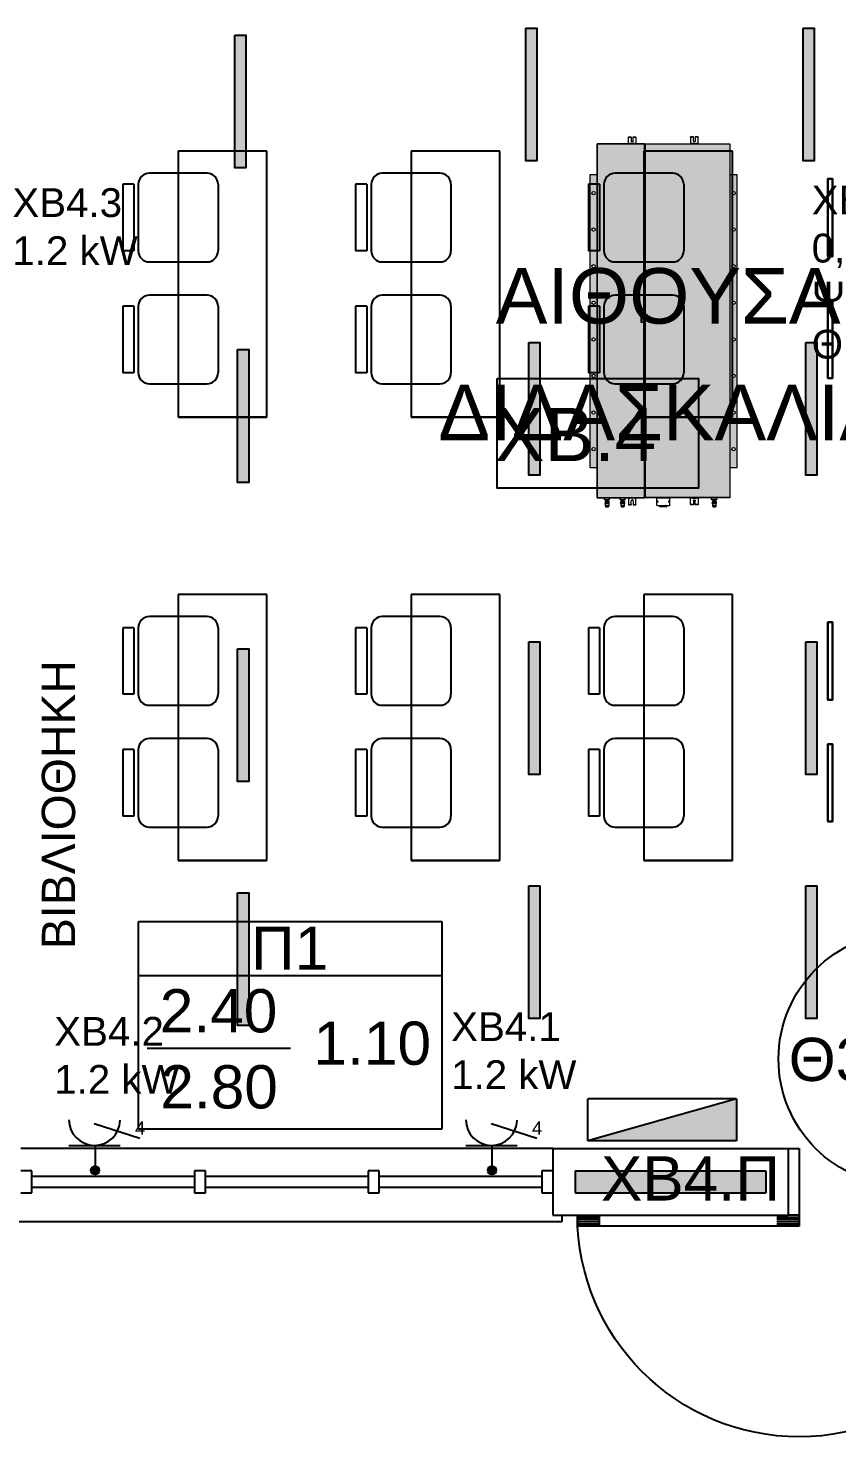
# Model space of a CAD drawing. Header units: metres. Extents: x -11 to 85, y -301 to 135.
# Drawn here: x 37.3 to 40.94, y -37.29 to -30.94 of the extents above; entities that cross this region are included whole.
import ezdxf

# ---------------------------------------------------------------- set-up
doc = ezdxf.new("R2010")
doc.units = ezdxf.units.M
doc.header["$LTSCALE"] = 0.036
for name, color, linetype in [('arxitek borofos', 252, 'Continuous'), ('electext', 20, 'Continuous'), ('hatch color', 252, 'Continuous'), ('HLEK-SYMBOL', 3, 'Continuous'), ('HLEK_FL001_SYMBOLS', 230, 'Continuous'), ('KYKLOFORHTES', 152, 'Continuous')]:
    doc.layers.add(name, color=color, linetype=linetype)
doc.layers.add('axel', color=170, linetype='Continuous', lineweight=0)
doc.styles.add('COMU-N', font='arial.ttf')
doc.styles.get("Standard").update_dxf_attribs({"font": 'arial.ttf'})
doc.styles.add('W4MS2', font='W4MS2.shx')

# ---------------------------------------------------------------- blocks, each defined once
blk = doc.blocks.new('A$C1CE8635E')
for p, q in [((1.4, 0), (0, 0)), ((1.4, 0), (1.45, 0)), ((1.4, 0), (1.4, -0.3)), ((1.45, 0), (1.45, -0.3)), ((2.5, 0), (2.45, 0)), ((2.45, 0), (2.45, -0.3)), ((0, -0.125), (1.4, -0.125)), ((0.16, -0.175), (0.16, -0.125)), ((0.62, -0.175), (0.62, -0.125)), ((0.7, -0.225), (0.7, -0.075)), ((0.78, -0.175), (0.78, -0.125)), ((1.24, -0.175), (1.24, -0.125)), ((0.16, -0.135), (0, -0.135)), ((0.16, -0.145), (0, -0.145)), ((0.16, -0.155), (0, -0.155)), ((0.16, -0.165), (0, -0.165)), ((1.4, -0.175), (0, -0.175)), ((0.78, -0.135), (0.62, -0.135)), ((0.78, -0.145), (0.62, -0.145)), ((0.78, -0.155), (0.62, -0.155)), ((0.78, -0.165), (0.62, -0.165)), ((1.4, -0.135), (1.24, -0.135)), ((1.4, -0.145), (1.24, -0.145)), ((1.4, -0.155), (1.24, -0.155)), ((1.4, -0.165), (1.24, -0.165)), ((1.45, -0.3), (1.45, -0.25)), ((1.4, -0.3), (0, -0.3)), ((1.45, -0.3), (1.4, -0.3)), ((2.45, -0.3), (2.5, -0.3)), ((2.45, -0.3), (2.45, -0.35)), ((2.45, -0.31), (2.55, -0.31)), ((3.35, -0.35), (3.35, -0.3)), ((3.35, -0.31), (3.4499, -0.31)), ((2.45, -0.32), (2.55, -0.32)), ((2.45, -0.33), (2.55, -0.33)), ((2.45, -0.34), (2.55, -0.34)), ((2.45, -0.35), (3.4487, -0.35)), ((3.35, -0.32), (3.4498, -0.32)), ((3.35, -0.33), (3.4495, -0.33)), ((3.35, -0.34), (3.4492, -0.34))]:
    blk.add_line(p, q)
blk.add_arc((2.45, -0.3), 1, 180, 360)
blk = doc.blocks.new('A$C14EC32DB')
for p, q in [((0.3, 2.44), (0.33, 2.44)), ((0.33, 2.44), (0.33, -0.04)), ((0, 2.4), (0, 0)), ((0.1, 2.4), (0.1, 2.35)), ((0.2, 2.35), (0.2, 2.4)), ((0.1, 2.35), (0.2, 2.35)), ((0.125, 2.35), (0.125, 1.6167)), ((0.175, 2.35), (0.175, 1.6167)), ((0.1, 1.6167), (0.1, 1.5667)), ((0.2, 1.6167), (0.1, 1.6167)), ((0.2, 1.5667), (0.2, 1.6167)), ((0.1, 1.5667), (0.2, 1.5667)), ((0.125, 1.5667), (0.125, 0.8333)), ((0.175, 1.5667), (0.175, 0.8333)), ((0.1, 0.8333), (0.1, 0.7833)), ((0.2, 0.8333), (0.1, 0.8333)), ((0.2, 0.7833), (0.2, 0.8333)), ((0.1, 0.7833), (0.2, 0.7833)), ((0.125, 0.7833), (0.125, 0.05)), ((0.175, 0.7833), (0.175, 0.05)), ((0.1, 0.05), (0.1, 0)), ((0.2, 0.05), (0.1, 0.05)), ((0.2, 0), (0.2, 0.05)), ((0.3, -0.04), (0.33, -0.04))]:
    blk.add_line(p, q)
blk = doc.blocks.new('gJ6_a28')
at = {"layer": 'HLEK-SYMBOL', "color": 0, "linetype": 'Continuous'}
for p, q in [((-0.67, 0), (-0.67, 0.19)), ((-0.67, 0.19), (0, 0.19)), ((-0.67, 0), (0, 0.19)), ((0, 0.19), (0, 0)), ((-0.67, 0), (0, 0))]:
    blk.add_line(p, q, dxfattribs=at)
at = {"layer": 'HLEK-SYMBOL', "color": 0}
blk.add_solid([(-0.67, 0.19), (0, 0.19), (-0.67, 0)], dxfattribs=at)
at = {"layer": 'HLEK-SYMBOL', "color": 0, "style": 'W4MS2', "flags": 8}
blk.add_attdef('NODE_NUMBER', (0.018, 0.0914), '', height=0.1, dxfattribs=at)
blk.add_attdef('NODE_NUMBER', (0.018, 0.0914), '', height=0.1, dxfattribs=at)
blk = doc.blocks.new('gJ6_a14')
at = {"linetype": 'Continuous'}
for p, q in [((-0.1176, 0.1119), (0.113, 0.1119)), ((0, 0.1119), (0, 0))]:
    blk.add_line(p, q, dxfattribs=at)
blk.add_arc((-0.0023, 0.2279), 0.1153, 180, 358.95657, dxfattribs=at)
blk = doc.blocks.new('*X1779')
at = {"color": 0}
for p, q in [((15.598, 2.587), (15.737, 2.727)), ((15.598, 2.622), (15.702, 2.727)), ((15.601, 2.607), (15.609, 2.616)), ((15.604, 2.646), (15.605, 2.647)), ((15.605, 2.559), (15.765, 2.719)), ((15.605, 2.577), (15.614, 2.585)), ((15.609, 2.652), (15.618, 2.66)), ((15.611, 2.547), (15.618, 2.554)), ((15.614, 2.621), (15.623, 2.63)), ((15.617, 2.536), (15.789, 2.707)), ((15.618, 2.59), (15.627, 2.599)), ((15.623, 2.665), (15.631, 2.674)), ((15.623, 2.559), (15.631, 2.568)), ((15.627, 2.634), (15.636, 2.643)), ((15.627, 2.528), (15.636, 2.537)), ((15.631, 2.603), (15.64, 2.612)), ((15.633, 2.516), (15.808, 2.691)), ((15.636, 2.678), (15.645, 2.687)), ((15.636, 2.572), (15.645, 2.581)), ((15.64, 2.647), (15.649, 2.656)), ((15.64, 2.541), (15.649, 2.55)), ((15.645, 2.616), (15.654, 2.625)), ((15.645, 2.51), (15.654, 2.519)), ((15.649, 2.691), (15.658, 2.7)), ((15.649, 2.585), (15.658, 2.594)), ((15.653, 2.501), (15.824, 2.672)), ((15.654, 2.66), (15.662, 2.669)), ((15.654, 2.554), (15.662, 2.563)), ((15.658, 2.63), (15.667, 2.638)), ((15.658, 2.523), (15.667, 2.532)), ((15.662, 2.705), (15.671, 2.714)), ((15.662, 2.599), (15.671, 2.607)), ((15.664, 2.494), (15.671, 2.501)), ((15.667, 2.674), (15.676, 2.683)), ((15.667, 2.568), (15.676, 2.577)), ((15.671, 2.643), (15.68, 2.652)), ((15.671, 2.537), (15.68, 2.546)), ((15.676, 2.718), (15.678, 2.721)), ((15.676, 2.489), (15.836, 2.648)), ((15.676, 2.612), (15.685, 2.621)), ((15.676, 2.506), (15.685, 2.515)), ((15.68, 2.687), (15.689, 2.696)), ((15.68, 2.581), (15.689, 2.59)), ((15.685, 2.656), (15.693, 2.665)), ((15.685, 2.55), (15.693, 2.559)), ((15.689, 2.625), (15.698, 2.634)), ((15.689, 2.519), (15.698, 2.528)), ((15.693, 2.7), (15.702, 2.709)), ((15.693, 2.594), (15.702, 2.603)), ((15.693, 2.488), (15.702, 2.497)), ((15.698, 2.669), (15.707, 2.678)), ((15.698, 2.563), (15.707, 2.572)), ((15.702, 2.638), (15.711, 2.647)), ((15.702, 2.532), (15.711, 2.541)), ((15.705, 2.482), (15.843, 2.62)), ((15.707, 2.714), (15.715, 2.722)), ((15.707, 2.607), (15.715, 2.616)), ((15.707, 2.501), (15.715, 2.51)), ((15.711, 2.683), (15.72, 2.691)), ((15.711, 2.577), (15.72, 2.585)), ((15.715, 2.652), (15.724, 2.66)), ((15.715, 2.546), (15.724, 2.554)), ((15.72, 2.727), (15.721, 2.728)), ((15.72, 2.621), (15.729, 2.63)), ((15.72, 2.515), (15.729, 2.523)), ((15.724, 2.696), (15.733, 2.705)), ((15.724, 2.59), (15.733, 2.599)), ((15.724, 2.484), (15.733, 2.493)), ((15.729, 2.665), (15.738, 2.674)), ((15.729, 2.559), (15.738, 2.568)), ((15.733, 2.634), (15.742, 2.643)), ((15.733, 2.528), (15.742, 2.537)), ((15.738, 2.709), (15.746, 2.718)), ((15.738, 2.603), (15.746, 2.612)), ((15.738, 2.497), (15.746, 2.506)), ((15.741, 2.482), (15.842, 2.584)), ((15.742, 2.678), (15.751, 2.687)), ((15.742, 2.572), (15.751, 2.581)), ((15.746, 2.647), (15.755, 2.656)), ((15.746, 2.541), (15.755, 2.55)), ((15.751, 2.722), (15.752, 2.724)), ((15.751, 2.616), (15.76, 2.625)), ((15.751, 2.51), (15.76, 2.519)), ((15.755, 2.691), (15.764, 2.7)), ((15.755, 2.585), (15.764, 2.594)), ((15.76, 2.66), (15.768, 2.669)), ((15.76, 2.554), (15.768, 2.563)), ((15.764, 2.63), (15.773, 2.638)), ((15.764, 2.523), (15.773, 2.532)), ((15.768, 2.705), (15.777, 2.714)), ((15.768, 2.599), (15.777, 2.607)), ((15.768, 2.493), (15.777, 2.501)), ((15.773, 2.674), (15.782, 2.683)), ((15.773, 2.568), (15.782, 2.577)), ((15.777, 2.643), (15.786, 2.652)), ((15.777, 2.537), (15.786, 2.546)), ((15.782, 2.612), (15.791, 2.621)), ((15.782, 2.506), (15.791, 2.515)), ((15.786, 2.687), (15.795, 2.696)), ((15.786, 2.581), (15.795, 2.59)), ((15.791, 2.656), (15.799, 2.665)), ((15.791, 2.55), (15.799, 2.559)), ((15.795, 2.625), (15.804, 2.634)), ((15.795, 2.519), (15.804, 2.528)), ((15.799, 2.594), (15.808, 2.603)), ((15.804, 2.669), (15.813, 2.678)), ((15.804, 2.563), (15.813, 2.572)), ((15.808, 2.638), (15.817, 2.647)), ((15.808, 2.532), (15.817, 2.541)), ((15.813, 2.607), (15.822, 2.616)), ((15.817, 2.577), (15.826, 2.585)), ((15.822, 2.652), (15.83, 2.66)), ((15.822, 2.546), (15.83, 2.554)), ((15.826, 2.621), (15.835, 2.63)), ((15.83, 2.59), (15.839, 2.599)), ((15.835, 2.559), (15.835, 2.56)), ((15.839, 2.634), (15.84, 2.635)), ((15.844, 2.603), (15.844, 2.603))]:
    blk.add_line(p, q, dxfattribs=at)
blk = doc.blocks.new('GJ6_A78')
at = {"layer": 'HLEK-SYMBOL', "color": 0, "linetype": 'Continuous'}
blk.add_circle((0, 0), 0.0989, dxfattribs=at)
at = {"layer": 'HLEK-SYMBOL', "color": 0, "xscale": 0.8, "yscale": 0.8, "zscale": 0.8}
blk.add_blockref('*X1779', (-12.576, -2.084), dxfattribs=at)
blk = doc.blocks.new('priza')
at = {"layer": 'HLEK_FL001_SYMBOLS', "rotation": 180}
blk.add_blockref('gJ6_a14', (87.4, -100.4952), dxfattribs=at)
at = {"layer": 'HLEK_FL001_SYMBOLS', "xscale": 0.1951472641207488, "yscale": 0.1951472641207488, "zscale": 0.1951472641207488}
blk.add_blockref('GJ6_A78', (87.4, -100.4953), dxfattribs=at)
blk = doc.blocks.new('priza tetrapli')
at = {"layer": 'HLEK_FL001_SYMBOLS', "ltscale": 5}
blk.add_line((444.1264, -18.901), (444.3314, -18.9664), dxfattribs=at)
at = {"layer": 'HLEK_FL001_SYMBOLS', "rotation": 180}
blk.add_blockref('priza', (531.5297, -119.6074), dxfattribs=at)
at = {"layer": 'HLEK_FL001_SYMBOLS', "ltscale": 5}
blk.add_text('4', height=0.06, dxfattribs=at).set_placement((444.3099, -18.9515))
blk = doc.blocks.new('led 23W')
at = {"layer": 'hatch color'}
blk.add_hatch(color=181, dxfattribs=at).paths.add_polyline_path([(101.2388, -6.7734), (101.2388, -6.7234), (101.8376, -6.7234), (101.8376, -6.7734)])
at = {"layer": 'HLEK_FL001_SYMBOLS'}
blk.add_lwpolyline([(101.2388, -6.7734), (101.2388, -6.7234), (101.8376, -6.7234), (101.8376, -6.7734)], close=True, dxfattribs=at)
blk = doc.blocks.new('A$C5A126718')
at = {"layer": 'axel'}
for p, q in [((-0.0317, 0.0343), (-0.0317, 0.0321)), ((-0.0301, 0.0343), (-0.0317, 0.0343)), ((-0.0317, 0.0321), (-0.0317, 0.0236)), ((-0.0317, 0.0321), (-0.0301, 0.0321)), ((-0.0317, 0.0236), (-0.0301, 0.0236)), ((-0.0317, 0.0236), (-0.0317, 0.0214)), ((-0.0301, 0.0214), (-0.0317, 0.0214)), ((-0.0301, 0.0129), (-0.0317, 0.0129)), ((-0.0317, 0.0129), (-0.0317, 0.0107)), ((-0.0317, 0.0107), (-0.0301, 0.0107)), ((-0.0317, 0.0107), (-0.0317, 0.0021)), ((-0.0317, 0.0021), (-0.0301, 0.0021)), ((-0.0317, 0.0021), (-0.0317, 0)), ((-0.0301, 0), (-0.0317, 0)), ((-0.0012, 0.0343), (-0.0301, 0.0343)), ((-0.0301, 0.0343), (-0.0301, 0.0321)), ((-0.0301, 0.0321), (-0.0301, 0.0236)), ((-0.0301, 0.0236), (-0.0301, 0.0214)), ((-0.0301, 0.0214), (-0.0131, 0.0214)), ((-0.0301, 0.0129), (-0.0301, 0.0107)), ((-0.0131, 0.0129), (-0.0301, 0.0129)), ((-0.0301, 0.0107), (-0.0301, 0.0021)), ((-0.0301, 0.0021), (-0.0301, 0)), ((-0.0301, 0), (-0.0012, 0)), ((-0.0012, 0.0343), (0, 0.0343)), ((-0.0012, 0.0343), (-0.0012, 0.033)), ((-0.0012, 0.033), (-0.0012, 0.03)), ((-0.0012, 0.03), (-0.0012, 0.0271)), ((-0.0012, 0.0271), (0, 0.0271)), ((-0.0012, 0.027), (-0.0012, 0.0271)), ((-0.0012, 0.0073), (-0.0012, 0.027)), ((-0.0012, 0.0071), (-0.0012, 0.0073)), ((-0.0012, 0.0071), (0, 0.0071)), ((-0.0012, 0.0071), (-0.0012, 0.0043)), ((-0.0012, 0.0043), (-0.0012, 0.0013)), ((-0.0012, 0.0013), (-0.0012, 0)), ((-0.0012, 0), (0, 0)), ((0.0004, 0.0271), (0.0004, 0.0343)), ((0.0004, 0.0271), (0.0004, 0.0343)), ((0.0004, 0.0211), (0.0004, 0.0271)), ((0.0004, 0.0211), (0.0004, 0.0271)), ((0.0004, 0.0207), (0.0004, 0.0211)), ((0.0004, 0.0207), (0.0004, 0.0211)), ((0.0004, 0.0186), (0.0004, 0.0207)), ((0.0004, 0.0186), (0.0004, 0.0207)), ((0.0004, 0.0157), (0.0004, 0.0186)), ((0.0004, 0.0157), (0.0004, 0.0186)), ((0.0004, 0.0136), (0.0004, 0.0157)), ((0.0004, 0.0136), (0.0004, 0.0157)), ((0.0004, 0.0132), (0.0004, 0.0136)), ((0.0004, 0.0132), (0.0004, 0.0136)), ((0.0004, 0.0071), (0.0004, 0.0132)), ((0.0004, 0.0071), (0.0004, 0.0132)), ((0.0004, 0), (0.0004, 0.0071)), ((0.0004, 0), (0.0004, 0.0071))]:
    blk.add_line(p, q, dxfattribs=at)
blk.add_arc((-0.0131, 0.0171), 0.00429, 270, 90, dxfattribs=at)
blk = doc.blocks.new('A$C3A54651E')
at = {"layer": 'axel'}
for p, q in [((0.0091, 0.0228), (0, 0.0228)), ((0, 0.0228), (0, 0)), ((0.0091, 0), (0, 0)), ((0.0091, 0), (0.0091, 0.0228)), ((0.0091, 0.0171), (0.0162, 0.0171)), ((0.0091, 0.0057), (0.0162, 0.0057)), ((0.0162, 0.019), (0.0166, 0.0193)), ((0.0162, 0.0038), (0.0162, 0.019)), ((0.0162, 0.0038), (0.0166, 0.0035)), ((0.0166, 0.0035), (0.0166, 0.0193)), ((0.0166, 0.0193), (0.0184, 0.0193)), ((0.0166, 0.0035), (0.0184, 0.0035)), ((0.0184, 0.02), (0.0184, 0.0199)), ((0.0184, 0.02), (0.0184, 0.02)), ((0.0184, 0.0199), (0.0184, 0.0193)), ((0.0184, 0.0193), (0.0184, 0.0153)), ((0.0184, 0.0153), (0.0184, 0.0067)), ((0.0184, 0.0067), (0.0184, 0.0035)), ((0.0184, 0.0035), (0.0184, 0.0028)), ((0.0184, 0.0028), (0.0184, 0.0028)), ((0.0191, 0.0202), (0.0254, 0.0202)), ((0.0191, 0.0197), (0.0254, 0.0197)), ((0.0191, 0.0109), (0.0254, 0.0109)), ((0.0191, 0.0026), (0.0254, 0.0026)), ((0.0262, 0.0199), (0.0262, 0.02)), ((0.0262, 0.02), (0.0262, 0.02)), ((0.0262, 0.0182), (0.0262, 0.0199)), ((0.0262, 0.0153), (0.0262, 0.0182)), ((0.0262, 0.0182), (0.0284, 0.0182)), ((0.0262, 0.0067), (0.0262, 0.0153)), ((0.0262, 0.0046), (0.0262, 0.0067)), ((0.0262, 0.0028), (0.0262, 0.0046)), ((0.0262, 0.0046), (0.0284, 0.0046)), ((0.0262, 0.0028), (0.0262, 0.0028)), ((0.0284, 0.0193), (0.037, 0.0193)), ((0.0284, 0.0182), (0.0284, 0.0193)), ((0.0284, 0.0046), (0.0284, 0.0182)), ((0.0284, 0.0035), (0.0284, 0.0046)), ((0.0284, 0.0035), (0.037, 0.0035)), ((0.037, 0.0035), (0.037, 0.0193)), ((0.0373, 0.019), (0.037, 0.0193)), ((0.0373, 0.0037), (0.037, 0.0035)), ((0.0373, 0.0182), (0.0373, 0.019)), ((0.0373, 0.0046), (0.0373, 0.0182)), ((0.0373, 0.0182), (0.0403, 0.0182)), ((0.0373, 0.0037), (0.0373, 0.0046)), ((0.0373, 0.0046), (0.0403, 0.0046)), ((0.0403, 0.0046), (0.0403, 0.0182)), ((0.0423, 0.0162), (0.0403, 0.0182)), ((0.0423, 0.0066), (0.0403, 0.0046)), ((0.0423, 0.0066), (0.0423, 0.0162))]:
    blk.add_line(p, q, dxfattribs=at)
for points in [[(0.0191, 0.0202, 0.004311), (0.019, 0.0202, 0.005535), (0.0188, 0.0202, 0.007292), (0.0187, 0.0201, 0.009929), (0.0186, 0.0201), (0.0186, 0.0201, 0.019665), (0.0185, 0.02, 0.032685), (0.0184, 0.02, 0.060642), (0.0184, 0.02), (0.0184, 0.02)], [(0.0184, 0.0199, 0.159929), (0.0184, 0.0199, 0.090191), (0.0184, 0.0199, 0.0462), (0.0184, 0.0199, 0.02623), (0.0185, 0.0198), (0.0186, 0.0198, 0.013719), (0.0187, 0.0198, 0.009481), (0.0188, 0.0198, 0.006867), (0.0189, 0.0197, 0.005151), (0.0191, 0.0197)], [(0.0191, 0.0197, 0.015295), (0.0188, 0.0186, 0.017604), (0.0186, 0.0175), (0.0185, 0.0169, 0.02245), (0.0184, 0.0158), (0.0184, 0.0153)], [(0.0184, 0.0153, 0.023182), (0.0184, 0.0142, 0.022013), (0.0186, 0.0131), (0.0187, 0.0125, 0.017076), (0.0189, 0.0114), (0.0191, 0.0109)], [(0.0191, 0.0109, 0.016103), (0.0188, 0.0098, 0.018613), (0.0186, 0.0088), (0.0185, 0.0083, 0.023826), (0.0184, 0.0072), (0.0184, 0.0067)], [(0.0184, 0.0067, 0.024647), (0.0184, 0.0057, 0.023359), (0.0186, 0.0046), (0.0187, 0.0041, 0.018023), (0.0189, 0.0031), (0.0191, 0.0026)], [(0.0191, 0.0026, -0.004311), (0.019, 0.0026, -0.005535), (0.0188, 0.0026, -0.007292), (0.0187, 0.0027, -0.009929), (0.0186, 0.0027), (0.0186, 0.0027, -0.019665), (0.0185, 0.0027, -0.032685), (0.0184, 0.0028, -0.060642), (0.0184, 0.0028), (0.0184, 0.0028)], [(0.0262, 0.02, 0.102242), (0.0262, 0.02, 0.051435), (0.0261, 0.02, 0.028507), (0.0261, 0.0201, 0.01755), (0.026, 0.0201), (0.0259, 0.0201, 0.009159), (0.0258, 0.0201, 0.006785), (0.0257, 0.0202, 0.005184), (0.0255, 0.0202), (0.0254, 0.0202)], [(0.0254, 0.0197, 0.004812), (0.0256, 0.0197, 0.00636), (0.0258, 0.0198, 0.008685), (0.0259, 0.0198, 0.012384), (0.026, 0.0198), (0.0261, 0.0198, 0.023143), (0.0261, 0.0199, 0.039656), (0.0262, 0.0199, 0.07579), (0.0262, 0.0199, 0.144125), (0.0262, 0.0199)], [(0.0262, 0.0153, 0.023214), (0.0262, 0.0164, 0.02204), (0.026, 0.0175), (0.0259, 0.018, 0.017046), (0.0256, 0.0191), (0.0254, 0.0197)], [(0.0254, 0.0109, 0.01528), (0.0258, 0.012, 0.017585), (0.026, 0.013), (0.0261, 0.0136, 0.022468), (0.0262, 0.0147), (0.0262, 0.0153)], [(0.0262, 0.0067, 0.024685), (0.0262, 0.0078, 0.023392), (0.026, 0.0088), (0.0259, 0.0093, 0.017988), (0.0256, 0.0103), (0.0254, 0.0109)], [(0.0254, 0.0026, 0.016073), (0.0258, 0.0036, 0.018575), (0.026, 0.0046), (0.0261, 0.0052, 0.023861), (0.0262, 0.0062), (0.0262, 0.0067)], [(0.0262, 0.0028, -0.102242), (0.0262, 0.0028, -0.051435), (0.0261, 0.0028, -0.028507), (0.0261, 0.0027, -0.01755), (0.026, 0.0027), (0.0259, 0.0027, -0.009159), (0.0258, 0.0026, -0.006785), (0.0257, 0.0026, -0.005184), (0.0255, 0.0026), (0.0254, 0.0026)]]:
    blk.add_lwpolyline(points, format="xyb", dxfattribs=at)
blk = doc.blocks.new('A$C531E15D6')
at = {"layer": 'axel'}
for p, q in [((-0.0003, 0.0241), (-0.0003, -0.0359)), ((-0.0003, 0.0241), (0.0009, 0.0241)), ((-0.0003, 0.0134), (0, 0.0134)), ((-0.0003, 0.0113), (0, 0.0113)), ((-0.0003, 0.0066), (-0.0003, 0.0031)), ((-0.0003, 0.0066), (-0.0003, 0.0031)), ((0, 0.0059), (-0.0003, 0.0059)), ((-0.0003, 0.0031), (-0.0003, -0.0276)), ((0.0021, 0.0241), (0, 0.022)), ((0, 0.0059), (0, 0.022)), ((0, -0.0059), (0, 0.0059)), ((0, -0.0059), (0, 0.0059)), ((0.0012, 0.0241), (0.0009, 0.0241)), ((0.0012, 0.0241), (0.0009, 0.0241)), ((0.0012, 0.0241), (0.0021, 0.0241)), ((0.0021, 0.0241), (0.0321, 0.0241)), ((0.0021, 0.0241), (0.0321, 0.0241)), ((0.0321, 0.0241), (0.0343, 0.022)), ((0.0343, 0.022), (0.0343, 0.0134)), ((0.0343, 0.022), (0.0343, 0.0134)), ((0.0343, 0.0134), (0.0343, -0.0251)), ((0.0343, 0.0134), (0.0343, -0.0251)), ((0.038, 0.0127), (0.0343, 0.0128)), ((0.0347, 0.0056), (0.0343, 0.0056)), ((0.0347, 0.0056), (0.0347, -0.0059)), ((0.0357, 0.0099), (0.0357, 0.0045)), ((0.04, 0.0099), (0.0357, 0.0099)), ((0.0357, 0.0045), (0.0357, 0.0038)), ((0.0357, 0.0045), (0.0357, 0.0038)), ((0.0357, 0.0038), (0.0357, -0.0059)), ((0.0357, 0.0038), (0.0357, -0.0059)), ((0.038, 0.0127), (0.038, 0.0099)), ((0.04, 0.0099), (0.04, -0.0059)), ((0, -0.0176), (-0.0003, -0.0176)), ((-0.0003, -0.023), (0, -0.023)), ((-0.0003, -0.0251), (0, -0.0251)), ((-0.0003, -0.0276), (-0.0003, -0.0312)), ((-0.0003, -0.0276), (-0.0003, -0.0312)), ((-0.0003, -0.0359), (0.0021, -0.0359)), ((0, -0.0176), (0, -0.0059)), ((0, -0.0176), (0, -0.0059)), ((0, -0.0337), (0, -0.0176)), ((0.0021, -0.0359), (0, -0.0337)), ((0.0321, -0.0359), (0.0021, -0.0359)), ((0.0321, -0.0359), (0.0021, -0.0359)), ((0.0343, -0.0337), (0.0321, -0.0359)), ((0.0347, -0.0173), (0.0343, -0.0173)), ((0.038, -0.0244), (0.0343, -0.0245)), ((0.0343, -0.0251), (0.0343, -0.0337)), ((0.0343, -0.0251), (0.0343, -0.0337)), ((0.0347, -0.0059), (0.0347, -0.0173)), ((0.0357, -0.0059), (0.0357, -0.0155)), ((0.0357, -0.0059), (0.0357, -0.0155)), ((0.0357, -0.0155), (0.0357, -0.0162)), ((0.0357, -0.0155), (0.0357, -0.0162)), ((0.0357, -0.0162), (0.0357, -0.0216)), ((0.04, -0.0216), (0.0357, -0.0216)), ((0.038, -0.0244), (0.038, -0.0216)), ((0.04, -0.0059), (0.04, -0.0216))]:
    blk.add_line(p, q, dxfattribs=at)
for centre, radius in [((0.0171, 0.0199), 0.00214), ((0.0171, 0.0199), 0.00111), ((0.0171, -0.0316), 0.00214), ((0.0171, -0.0316), 0.00111)]:
    blk.add_circle(centre, radius, dxfattribs=at)
for centre, radius, start, end in [((0.0321, 0.022), 0.00214, 0, 90), ((0.0346, 0.0045), 0.00107, 0, 89.54164), ((0.0321, -0.0337), 0.00214, 270, 0), ((0.0346, -0.0162), 0.00107, 270.45836, 0)]:
    blk.add_arc(centre, radius, start, end, dxfattribs=at)
blk = doc.blocks.new('FCU 10 KANALATO')
at = {"layer": 'axel'}
h = blk.add_hatch(color=211, dxfattribs=at)
h.paths.add_polyline_path([(47988.1338, 13560.164), (47988.1338, 13560.197), (47986.8138, 13560.197), (47986.8138, 13560.164)])
h.paths.add_polyline_path([(47987.5563, 13560.1878, -1), (47987.5563, 13560.1731, -1)], flags=16)
h.paths.add_polyline_path([(47987.3913, 13560.1731, -1), (47987.3913, 13560.1878, -1)], flags=16)
h.paths.add_polyline_path([(47987.7213, 13560.1878, -1), (47987.7213, 13560.1731, -1)], flags=16)
h.paths.add_polyline_path([(47987.2263, 13560.1731, -1), (47987.2263, 13560.1878, -1)], flags=16)
h.paths.add_polyline_path([(47987.8863, 13560.1878, -1), (47987.8863, 13560.1731, -1)], flags=16)
h.paths.add_polyline_path([(47987.0613, 13560.1731, -1), (47987.0613, 13560.1878, -1)], flags=16)
h.paths.add_polyline_path([(47988.0513, 13560.1878, -1), (47988.0513, 13560.1731, -1)], flags=16)
h.paths.add_polyline_path([(47986.8963, 13560.1731, -1), (47986.8963, 13560.1878, -1)], flags=16)
for color, points in [(150, [(47986.6743, 13560.1633), (47986.6743, 13560.0206), (47986.6751, 13560.0206), (47986.6751, 13560.0135), (47986.6751, 13560.0074), (47986.6751, 13560.007), (47986.6751, 13560.002), (47986.6751, 13559.9935), (47986.6751, 13559.9863), (47986.6743, 13559.9863), (47986.6743, 13559.782), (47987.7792, 13559.782), (47988.2671, 13559.782), (47988.2671, 13559.782), (47988.2704, 13559.782), (47988.2704, 13560.1633)]), (151, [(47988.2705, 13559.5646), (47988.2705, 13559.5982), (47988.2705, 13559.5982), (47988.2705, 13559.621), (47988.2705, 13559.621), (47988.2705, 13559.6682), (47988.2705, 13559.6682), (47988.2705, 13559.691), (47988.2705, 13559.691), (47988.2705, 13559.7061), (47988.2705, 13559.7061), (47988.2705, 13559.7132), (47988.2705, 13559.7193), (47988.2705, 13559.7196), (47988.2705, 13559.7246), (47988.2705, 13559.7332), (47988.2705, 13559.7403), (47988.2705, 13559.7403), (47988.2705, 13559.7785), (47987.4805, 13559.7785), (47987.4805, 13559.7638), (47987.4362, 13559.7638), (47987.4362, 13559.7785), (47986.6743, 13559.7785), (47986.6743, 13559.7403), (47986.6751, 13559.7403), (47986.6751, 13559.7332), (47986.6751, 13559.7271), (47986.6751, 13559.7218), (47986.6751, 13559.7193), (47986.6751, 13559.7132), (47986.6751, 13559.7061), (47986.6743, 13559.7061), (47986.6743, 13559.5646)])]:
    blk.add_hatch(color=color, dxfattribs=at).paths.add_polyline_path(points)
h = blk.add_hatch(color=211, dxfattribs=at)
h.paths.add_polyline_path([(47988.1338, 13559.5327), (47988.1338, 13559.5657), (47986.8138, 13559.5657), (47986.8138, 13559.5327)])
h.paths.add_polyline_path([(47987.5563, 13559.5565, -1), (47987.5563, 13559.5418, -1)], flags=16)
h.paths.add_polyline_path([(47987.3913, 13559.5418, -1), (47987.3913, 13559.5565, -1)], flags=16)
h.paths.add_polyline_path([(47987.7213, 13559.5565, -1), (47987.7213, 13559.5418, -1)], flags=16)
h.paths.add_polyline_path([(47987.2263, 13559.5418, -1), (47987.2263, 13559.5565, -1)], flags=16)
h.paths.add_polyline_path([(47987.8863, 13559.5565, -1), (47987.8863, 13559.5418, -1)], flags=16)
h.paths.add_polyline_path([(47987.0613, 13559.5418, -1), (47987.0613, 13559.5565, -1)], flags=16)
h.paths.add_polyline_path([(47988.0513, 13559.5565, -1), (47988.0513, 13559.5418, -1)], flags=16)
h.paths.add_polyline_path([(47986.8963, 13559.5418, -1), (47986.8963, 13559.5565, -1)], flags=16)
for p, q in [((47986.6743, 13559.782), (47987.7792, 13559.782)), ((47986.6743, 13559.7804), (47987.7792, 13559.7804)), ((47986.6743, 13559.78), (47987.7816, 13559.78)), ((47987.7349, 13559.7785), (47986.6743, 13559.7785)), ((47987.4362, 13559.7785), (47987.4362, 13559.78)), ((47987.4362, 13559.7638), (47987.4362, 13559.7785)), ((47987.4362, 13559.766), (47987.4805, 13559.766)), ((47987.4805, 13559.7638), (47987.4362, 13559.7638)), ((47987.4805, 13559.7785), (47987.4805, 13559.78)), ((47987.4805, 13559.7785), (47987.4805, 13559.7638)), ((47988.2705, 13559.7785), (47987.7329, 13559.7785)), ((47987.7792, 13559.782), (47988.2671, 13559.782)), ((47987.7792, 13559.7804), (47988.2705, 13559.7804)), ((47987.7792, 13559.78), (47988.2705, 13559.78))]:
    blk.add_line(p, q, dxfattribs=at)
at = {"layer": 'axel', "linetype": 'Continuous'}
for points in [[(47986.8138, 13560.164), (47988.1338, 13560.164), (47988.1338, 13560.197), (47986.8138, 13560.197)], [(47986.8138, 13559.5327), (47988.1338, 13559.5327), (47988.1338, 13559.5657), (47986.8138, 13559.5657)]]:
    blk.add_lwpolyline(points, close=True, dxfattribs=at)
at = {"layer": 'axel'}
for points in [[(47986.6743, 13560.1633), (47988.2704, 13560.1633), (47988.2704, 13559.782), (47986.6743, 13559.782)], [(47986.6743, 13560.1633), (47988.2705, 13560.1633), (47988.2705, 13559.5646), (47986.6743, 13559.5646)], [(47986.6743, 13559.5646), (47988.2705, 13559.5646), (47988.2705, 13559.7785), (47986.6743, 13559.7785)]]:
    blk.add_lwpolyline(points, close=True, dxfattribs=at)
at = {"layer": 'axel', "linetype": 'Continuous'}
for centre in [(47986.8963, 13560.1805), (47987.0613, 13560.1805), (47987.2263, 13560.1805), (47987.3913, 13560.1805), (47987.5563, 13560.1805), (47987.7213, 13560.1805), (47987.8863, 13560.1805), (47988.0513, 13560.1805), (47986.8963, 13559.5492), (47987.0613, 13559.5492), (47987.2263, 13559.5492), (47987.3913, 13559.5492), (47987.5563, 13559.5492), (47987.7213, 13559.5492), (47987.8863, 13559.5492), (47988.0513, 13559.5492)]:
    blk.add_circle(centre, 0.00739, dxfattribs=at)
at = {"layer": 'axel'}
blk.add_circle((47987.4583, 13559.7731), 0.00111, dxfattribs=at)
at = {"xscale": -1, "rotation": 180}
for name, p in [('A$C3A54651E', (47988.2705, 13560.1043)), ('A$C531E15D6', (47988.2708, 13559.8575)), ('A$C5A126718', (47986.6746, 13559.7403)), ('A$C3A54651E', (47988.2705, 13559.691)), ('A$C3A54651E', (47988.2705, 13559.621))]:
    blk.add_blockref(name, p, dxfattribs=at)
blk.add_blockref('A$C5A126718', (47986.6746, 13559.9863))
at = {"xscale": -1}
blk.add_blockref('A$C5A126718', (47988.271, 13559.9863), dxfattribs=at)
at = {"rotation": 180}
blk.add_blockref('A$C5A126718', (47988.271, 13559.7403), dxfattribs=at)

msp = doc.modelspace()

# ---------------------------------------------------------------- hatches: boundary and pattern name
at = {"layer": 'arxitek borofos'}
msp.add_hatch(color=256, dxfattribs=at).paths.add_polyline_path([(40.6237, -36.093), (39.7637, -36.093), (39.7637, -36.193), (40.6237, -36.193)])

# ---------------------------------------------------------------- linework, layer by layer
for p, q in [((38.3737, -31.493), (37.9737, -31.493)), ((37.9737, -31.493), (37.9737, -32.693)), ((38.3737, -32.693), (38.3737, -31.493)), ((39.4237, -31.493), (39.0237, -31.493)), ((39.0237, -31.493), (39.0237, -32.693)), ((39.4237, -32.693), (39.4237, -31.493)), ((40.4737, -31.493), (40.0737, -31.493)), ((40.0737, -31.493), (40.0737, -32.693)), ((40.4737, -32.693), (40.4737, -31.493)), ((37.7237, -31.643), (37.7237, -31.943)), ((37.7737, -31.643), (37.7237, -31.643)), ((37.7737, -31.643), (37.7737, -31.943)), ((37.7937, -31.643), (37.7937, -31.943)), ((38.1037, -31.593), (37.8437, -31.593)), ((38.1537, -31.643), (38.1537, -31.943)), ((38.7737, -31.643), (38.7737, -31.943)), ((38.8237, -31.643), (38.7737, -31.643)), ((38.8237, -31.643), (38.8237, -31.943)), ((38.8437, -31.643), (38.8437, -31.943)), ((39.1537, -31.593), (38.8937, -31.593)), ((39.2037, -31.643), (39.2037, -31.943)), ((39.8237, -31.643), (39.8237, -31.943)), ((39.8737, -31.643), (39.8237, -31.643)), ((39.8737, -31.643), (39.8737, -31.943)), ((39.8937, -31.643), (39.8937, -31.943)), ((40.2037, -31.593), (39.9437, -31.593)), ((40.2537, -31.643), (40.2537, -31.943)), ((40.9237, -31.643), (40.9237, -31.943)), ((37.7737, -31.943), (37.7237, -31.943)), ((38.8237, -31.943), (38.7737, -31.943)), ((39.8737, -31.943), (39.8237, -31.943)), ((37.8437, -31.993), (38.1037, -31.993)), ((38.8937, -31.993), (39.1537, -31.993)), ((39.9437, -31.993), (40.2037, -31.993)), ((38.1037, -32.143), (37.8437, -32.143)), ((39.1537, -32.143), (38.8937, -32.143)), ((40.2037, -32.143), (39.9437, -32.143)), ((37.7237, -32.193), (37.7237, -32.493)), ((37.7737, -32.193), (37.7237, -32.193)), ((37.7737, -32.193), (37.7737, -32.493)), ((37.7937, -32.193), (37.7937, -32.493)), ((38.1537, -32.193), (38.1537, -32.493)), ((38.7737, -32.193), (38.7737, -32.493)), ((38.8237, -32.193), (38.7737, -32.193)), ((38.8237, -32.193), (38.8237, -32.493)), ((38.8437, -32.193), (38.8437, -32.493)), ((39.2037, -32.193), (39.2037, -32.493)), ((39.8237, -32.193), (39.8237, -32.493)), ((39.8737, -32.193), (39.8237, -32.193)), ((39.8737, -32.193), (39.8737, -32.493)), ((39.8937, -32.193), (39.8937, -32.493)), ((40.2537, -32.193), (40.2537, -32.493)), ((40.9237, -32.193), (40.9237, -32.493)), ((37.7737, -32.493), (37.7237, -32.493)), ((38.8237, -32.493), (38.7737, -32.493)), ((39.8737, -32.493), (39.8237, -32.493)), ((37.8437, -32.543), (38.1037, -32.543)), ((38.8937, -32.543), (39.1537, -32.543)), ((39.9437, -32.543), (40.2037, -32.543)), ((38.3737, -32.693), (37.9737, -32.693)), ((37.9737, -32.693), (38.3737, -32.693)), ((39.4237, -32.693), (39.0237, -32.693)), ((39.0237, -32.693), (39.4237, -32.693)), ((40.4737, -32.693), (40.0737, -32.693)), ((40.0737, -32.693), (40.4737, -32.693)), ((38.3737, -33.493), (37.9737, -33.493)), ((37.9737, -33.493), (37.9737, -34.693)), ((38.3737, -34.693), (38.3737, -33.493)), ((39.4237, -33.493), (39.0237, -33.493)), ((39.0237, -33.493), (39.0237, -34.693)), ((39.4237, -34.693), (39.4237, -33.493)), ((40.4737, -33.493), (40.0737, -33.493)), ((40.0737, -33.493), (40.0737, -34.693)), ((40.4737, -34.693), (40.4737, -33.493)), ((38.1037, -33.593), (37.8437, -33.593)), ((39.1537, -33.593), (38.8937, -33.593)), ((40.2037, -33.593), (39.9437, -33.593)), ((37.7237, -33.643), (37.7237, -33.943)), ((37.7737, -33.643), (37.7237, -33.643)), ((37.7737, -33.643), (37.7737, -33.943)), ((37.7937, -33.643), (37.7937, -33.943)), ((38.1537, -33.643), (38.1537, -33.943)), ((38.7737, -33.643), (38.7737, -33.943)), ((38.8237, -33.643), (38.7737, -33.643)), ((38.8237, -33.643), (38.8237, -33.943)), ((38.8437, -33.643), (38.8437, -33.943)), ((39.2037, -33.643), (39.2037, -33.943)), ((39.8237, -33.643), (39.8237, -33.943)), ((39.8737, -33.643), (39.8237, -33.643)), ((39.8737, -33.643), (39.8737, -33.943)), ((39.8937, -33.643), (39.8937, -33.943)), ((40.2537, -33.643), (40.2537, -33.943)), ((40.9237, -33.643), (40.9237, -33.943)), ((37.7737, -33.943), (37.7237, -33.943)), ((37.8437, -33.993), (38.1037, -33.993)), ((38.8237, -33.943), (38.7737, -33.943)), ((38.8937, -33.993), (39.1537, -33.993)), ((39.8737, -33.943), (39.8237, -33.943)), ((39.9437, -33.993), (40.2037, -33.993)), ((38.1037, -34.143), (37.8437, -34.143)), ((39.1537, -34.143), (38.8937, -34.143)), ((40.2037, -34.143), (39.9437, -34.143)), ((37.7237, -34.193), (37.7237, -34.493)), ((37.7737, -34.193), (37.7237, -34.193)), ((37.7737, -34.193), (37.7737, -34.493)), ((37.7937, -34.193), (37.7937, -34.493)), ((38.1537, -34.193), (38.1537, -34.493)), ((38.7737, -34.193), (38.7737, -34.493)), ((38.8237, -34.193), (38.7737, -34.193)), ((38.8237, -34.193), (38.8237, -34.493)), ((38.8437, -34.193), (38.8437, -34.493)), ((39.2037, -34.193), (39.2037, -34.493)), ((39.8237, -34.193), (39.8237, -34.493)), ((39.8737, -34.193), (39.8237, -34.193)), ((39.8737, -34.193), (39.8737, -34.493)), ((39.8937, -34.193), (39.8937, -34.493)), ((40.2537, -34.193), (40.2537, -34.493)), ((40.9237, -34.193), (40.9237, -34.493)), ((37.7737, -34.493), (37.7237, -34.493)), ((38.8237, -34.493), (38.7737, -34.493)), ((39.8737, -34.493), (39.8237, -34.493)), ((37.8437, -34.543), (38.1037, -34.543)), ((38.8937, -34.543), (39.1537, -34.543)), ((39.9437, -34.543), (40.2037, -34.543)), ((38.3737, -34.693), (37.9737, -34.693)), ((37.9737, -34.693), (38.3737, -34.693)), ((39.4237, -34.693), (39.0237, -34.693)), ((39.0237, -34.693), (39.4237, -34.693)), ((40.4737, -34.693), (40.0737, -34.693)), ((40.0737, -34.693), (40.4737, -34.693)), ((37.795, -35.9055), (37.795, -34.9678)), ((37.795, -34.9678), (39.1623, -34.9678)), ((39.1623, -34.9678), (39.1623, -35.9055)), ((39.1623, -35.2135), (37.795, -35.2135)), ((37.834, -35.5391), (38.4799, -35.5391)), ((39.1623, -35.9055), (37.795, -35.9055)), ((39.6637, -35.993), (39.6637, -36.293)), ((39.6637, -35.993), (40.7237, -35.993)), ((40.7237, -35.993), (40.7237, -36.293)), ((39.7637, -36.093), (40.6237, -36.093)), ((39.7637, -36.093), (39.7637, -36.193)), ((40.6237, -36.093), (40.6237, -36.193)), ((39.7637, -36.193), (40.6237, -36.193)), ((39.6637, -36.293), (40.7237, -36.293))]:
    msp.add_line(p, q, dxfattribs=at)
msp.add_circle((41.2521, -35.5886), 0.5712, dxfattribs=at)
for centre, start, end in [((37.8437, -31.643), 90, 180), ((38.1037, -31.643), 0, 90), ((38.8937, -31.643), 90, 180), ((39.1537, -31.643), 0, 90), ((39.9437, -31.643), 90, 180), ((40.2037, -31.643), 0, 90), ((37.8437, -31.943), 180, 270), ((38.1037, -31.943), 270, 0), ((38.8937, -31.943), 180, 270), ((39.1537, -31.943), 270, 0), ((39.9437, -31.943), 180, 270), ((40.2037, -31.943), 270, 0), ((37.8437, -32.193), 90, 180), ((38.1037, -32.193), 0, 90), ((38.8937, -32.193), 90, 180), ((39.1537, -32.193), 0, 90), ((39.9437, -32.193), 90, 180), ((40.2037, -32.193), 0, 90), ((37.8437, -32.493), 180, 270), ((38.1037, -32.493), 270, 0), ((38.8937, -32.493), 180, 270), ((39.1537, -32.493), 270, 0), ((39.9437, -32.493), 180, 270), ((40.2037, -32.493), 270, 0), ((37.8437, -33.643), 90, 180), ((38.1037, -33.643), 0, 90), ((38.8937, -33.643), 90, 180), ((39.1537, -33.643), 0, 90), ((39.9437, -33.643), 90, 180), ((40.2037, -33.643), 0, 90), ((37.8437, -33.943), 180, 270), ((38.1037, -33.943), 270, 0), ((38.8937, -33.943), 180, 270), ((39.1537, -33.943), 270, 0), ((39.9437, -33.943), 180, 270), ((40.2037, -33.943), 270, 0), ((37.8437, -34.193), 90, 180), ((38.1037, -34.193), 0, 90), ((38.8937, -34.193), 90, 180), ((39.1537, -34.193), 0, 90), ((39.9437, -34.193), 90, 180), ((40.2037, -34.193), 0, 90), ((37.8437, -34.493), 180, 270), ((38.1037, -34.493), 270, 0), ((38.8937, -34.493), 180, 270), ((39.1537, -34.493), 270, 0), ((39.9437, -34.493), 180, 270), ((40.2037, -34.493), 270, 0)]:
    msp.add_arc(centre, 0.05, start, end, dxfattribs=at)
for points in [[(40.9037, -31.618, 0.8), (40.9237, -31.618, 0.8), (40.9237, -31.618, 0.62), (40.9037, -31.618, 0.62)], [(40.9237, -31.618, 0.62), (40.9037, -31.618, 0.62), (40.9037, -31.968, 0.62), (40.9237, -31.968, 0.62)], [(40.9037, -31.618, 0.62), (40.9037, -31.618, 0.8), (40.9037, -31.968, 0.8), (40.9037, -31.968, 0.62)], [(40.9037, -31.618, 0.8), (40.9237, -31.618, 0.8), (40.9237, -31.968, 0.8), (40.9037, -31.968, 0.8)], [(40.9237, -31.618, 0.8), (40.9237, -31.618, 0.62), (40.9237, -31.968, 0.62), (40.9237, -31.968, 0.8)], [(40.9037, -31.968, 0.8), (40.9237, -31.968, 0.8), (40.9237, -31.968, 0.62), (40.9037, -31.968, 0.62)], [(40.9037, -32.168, 0.8), (40.9237, -32.168, 0.8), (40.9237, -32.168, 0.62), (40.9037, -32.168, 0.62)], [(40.9237, -32.168, 0.62), (40.9037, -32.168, 0.62), (40.9037, -32.518, 0.62), (40.9237, -32.518, 0.62)], [(40.9037, -32.168, 0.62), (40.9037, -32.168, 0.8), (40.9037, -32.518, 0.8), (40.9037, -32.518, 0.62)], [(40.9037, -32.168, 0.8), (40.9237, -32.168, 0.8), (40.9237, -32.518, 0.8), (40.9037, -32.518, 0.8)], [(40.9237, -32.168, 0.8), (40.9237, -32.168, 0.62), (40.9237, -32.518, 0.62), (40.9237, -32.518, 0.8)], [(40.9037, -32.518, 0.8), (40.9237, -32.518, 0.8), (40.9237, -32.518, 0.62), (40.9037, -32.518, 0.62)], [(40.9037, -33.618, 0.8), (40.9237, -33.618, 0.8), (40.9237, -33.618, 0.62), (40.9037, -33.618, 0.62)], [(40.9237, -33.618, 0.62), (40.9037, -33.618, 0.62), (40.9037, -33.968, 0.62), (40.9237, -33.968, 0.62)], [(40.9037, -33.618, 0.62), (40.9037, -33.618, 0.8), (40.9037, -33.968, 0.8), (40.9037, -33.968, 0.62)], [(40.9037, -33.618, 0.8), (40.9237, -33.618, 0.8), (40.9237, -33.968, 0.8), (40.9037, -33.968, 0.8)], [(40.9237, -33.618, 0.8), (40.9237, -33.618, 0.62), (40.9237, -33.968, 0.62), (40.9237, -33.968, 0.8)], [(40.9037, -33.968, 0.8), (40.9237, -33.968, 0.8), (40.9237, -33.968, 0.62), (40.9037, -33.968, 0.62)], [(40.9037, -34.168, 0.8), (40.9237, -34.168, 0.8), (40.9237, -34.168, 0.62), (40.9037, -34.168, 0.62)], [(40.9237, -34.168, 0.62), (40.9037, -34.168, 0.62), (40.9037, -34.518, 0.62), (40.9237, -34.518, 0.62)], [(40.9037, -34.168, 0.62), (40.9037, -34.168, 0.8), (40.9037, -34.518, 0.8), (40.9037, -34.518, 0.62)], [(40.9037, -34.168, 0.8), (40.9237, -34.168, 0.8), (40.9237, -34.518, 0.8), (40.9037, -34.518, 0.8)], [(40.9237, -34.168, 0.8), (40.9237, -34.168, 0.62), (40.9237, -34.518, 0.62), (40.9237, -34.518, 0.8)], [(40.9037, -34.518, 0.8), (40.9237, -34.518, 0.8), (40.9237, -34.518, 0.62), (40.9037, -34.518, 0.62)]]:
    msp.add_3dface(points, dxfattribs=at)
at = {"layer": 'electext'}
msp.add_lwpolyline([(39.4121, -32.5185), (40.3199, -32.5185), (40.3199, -33.0131), (39.4121, -33.0131)], close=True, dxfattribs=at)

# ---------------------------------------------------------------- block references
at = {"layer": 'arxitek borofos', "rotation": 270}
msp.add_blockref('A$C14EC32DB', (37.2637, -35.993), dxfattribs=at)
at = {"layer": 'arxitek borofos', "xscale": -1}
msp.add_blockref('A$C1CE8635E', (43.2237, -35.993), dxfattribs=at)
at = {"layer": 'axel', "rotation": 270}
msp.add_blockref('FCU 10 KANALATO', (-13519.7022, 47955.2139), dxfattribs=at)
at = {"layer": 'HLEK_FL001_SYMBOLS', "rotation": 180}
msp.add_blockref('gJ6_a28', (39.8214, -35.7683), dxfattribs=at)
at = {"layer": 'HLEK_FL001_SYMBOLS'}
for p in [(-406.5311, -16.9787), (-404.741, -16.9787)]:
    msp.add_blockref('priza tetrapli', p, dxfattribs=at)
at = {"layer": 'KYKLOFORHTES', "rotation": 270}
for p in [(46.3149, 70.3001), (47.5649, 70.3001), (45.0023, 70.2684), (45.0149, 68.8501), (46.3275, 68.8819), (47.5775, 68.8819), (45.0149, 67.5001), (46.3275, 67.5319), (47.5775, 67.5319), (46.3275, 66.4319), (47.5775, 66.4319), (45.0149, 66.4001)]:
    msp.add_blockref('led 23W', p, dxfattribs=at)

# ---------------------------------------------------------------- texts
at = {"layer": 'arxitek borofos', "style": 'COMU-N'}
for s, height, p in [('ΑΙΘΟΥΣΑ ', 0.25, (39.4057, -32.2712)), ('ΔΙΔΑΣΚΑΛΙΑΣ', 0.25, (39.1471, -32.7973)), ('Π1', 0.195, (38.3023, -35.1863)), ('2.40', 0.195, (37.8906, -35.4686)), ('1.10', 0.195, (38.5839, -35.6147)), ('Θ3', 0.195, (40.7268, -35.6879)), ('2.80', 0.195, (37.893, -35.8116))]:
    msp.add_text(s, height=height, dxfattribs=at).set_placement(p)
at = {"layer": 'arxitek borofos', "linetype": 'Continuous'}
msp.add_text('ΒΙΒΛΙΟΘΗΚΗ', height=0.15, rotation=90, dxfattribs=at).set_placement((37.5087, -35.0933))
at = {"layer": 'electext', "style": 'COMU-N'}
for s, height, p in [('XB.4', 0.24, (39.4021, -32.8918)), ('ΧΒ4.Π', 0.2, (39.8804, -36.2273))]:
    msp.add_text(s, height=height, dxfattribs=at).set_placement(p)
at = {"layer": 'HLEK_FL001_SYMBOLS', "char_height": 0.13, "attachment_point": 1, "style": 'COMU-N'}
for s, width, heights, insert in [('{\\fArial|b0|i0|c161|p34;ΧΒ4.}3{\\fArial|b0|i0|c161|p34;\\P1.2 }kW', 1.251159, [0.5773], (37.2258, -31.6606)), ('XB4.10\\P0,293KW\\PΨ.Φ.Χ=6,646KW\\PΘ.Φ.Χ=1,761ΚW', 1.75, [0], (40.8304, -31.649)), ('{\\fArial|b0|i0|c161|p34;ΧΒ4.}1{\\fArial|b0|i0|c161|p34;\\P1.2 }kW', 1.251159, [0.5773], (39.2044, -35.3778)), ('{\\fArial|b0|i0|c161|p34;ΧΒ4.}2{\\fArial|b0|i0|c161|p34;\\P1.2 }kW', 1.251159, [0.5773], (37.4146, -35.3989))]:
    msp.add_mtext_dynamic_manual_height_columns(s, width=width, gutter_width=0.65, heights=heights, dxfattribs=dict(at, insert=insert))

doc.saveas('drawing.dxf')
